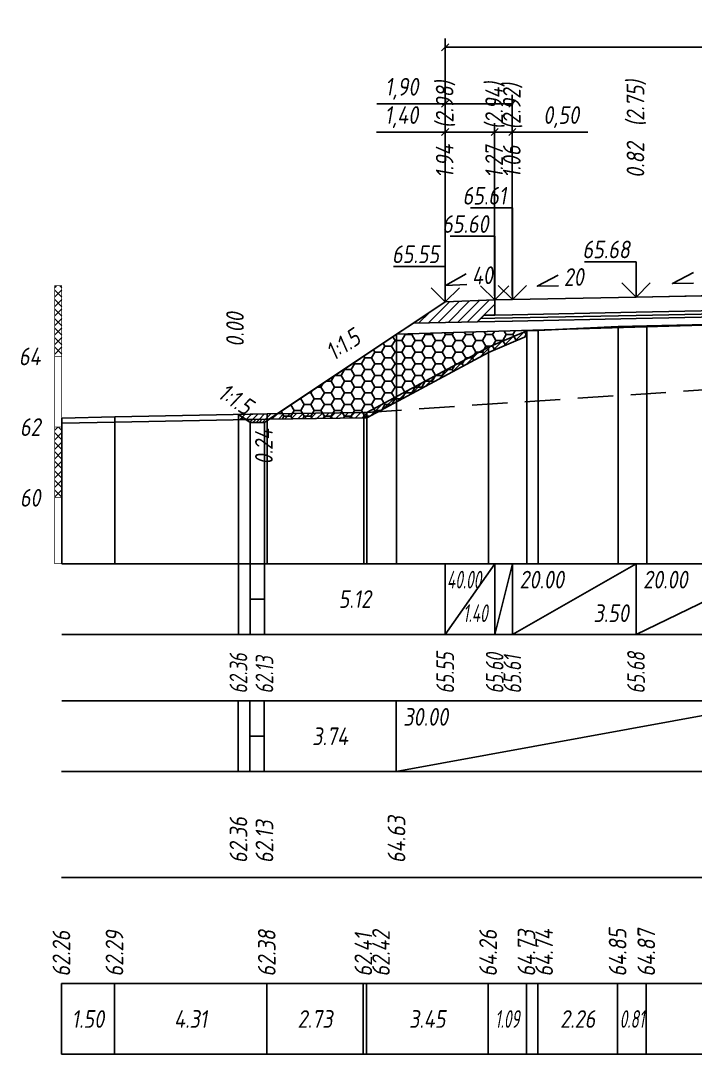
# Model space of a CAD drawing. Extents: x -717 to 1451, y -133302 to 233.
# Drawn here: x -331.3 to -235.9, y -132343.8 to -132197.6 of the extents above; entities that cross this region are included whole.
import ezdxf
from ezdxf.enums import TextEntityAlignment as Align

# ---------------------------------------------------------------- set-up
doc = ezdxf.new("R2010")
doc.units = 0
doc.linetypes.add('штриховая', pattern=[0.75, 0.5, -0.25])
for name, color, linetype in [('Интерполированный поперечник', 2, 'Continuous'), ('Код_510', 7, 'Continuous'), ('Код_514', 1, 'Continuous'), ('Код_516', 1, 'Continuous'), ('Контур_0', 7, 'Continuous'), ('Контур_2521', 7, 'Continuous'), ('Контур_2564', 7, 'Continuous'), ('Контур_2660', 7, 'Continuous'), ('Контур_2665', 7, 'Continuous'), ('Контур_400', 7, 'Continuous'), ('Контур_508', 7, 'Continuous'), ('Контур_512', 7, 'Continuous'), ('Контур_513', 7, 'Continuous'), ('Контур_818', 7, 'Continuous'), ('Красный поперечник', 1, 'Continuous'), ('Линейка абсолютных высот', 7, 'Continuous'), ('Объём_2501', 7, 'Continuous'), ('Объём_2564', 7, 'Continuous'), ('Объём_2650', 7, 'Continuous'), ('Объём_2660', 7, 'Continuous'), ('Объём_2661', 7, 'Continuous'), ('Объём_2663', 7, 'Continuous'), ('Объём_2664', 7, 'Continuous'), ('Объём_2665', 7, 'Continuous'), ('Объём_2666', 7, 'Continuous'), ('Откосы', 7, 'Continuous'), ('Отметки покрытия', 7, 'Continuous'), ('Рабочие отметки', 7, 'Continuous'), ('Рабочие отметки доп.', 7, 'Continuous'), ('Таблица', 7, 'Continuous'), ('Уклоны проезжей части', 7, 'Continuous'), ('Черный поперечник', 3, 'Continuous')]:
    doc.layers.add(name, color=color, linetype=linetype)
for name, color, linetype, true_color in [('Контур_2540', 2, 'Continuous', 0xffff00), ('Контур_2560', 2, 'Continuous', 0xffff00), ('Контур_2561', 7, 'Continuous', 0xff8040), ('Контур_2562', 3, 'Continuous', 0x00ff00), ('Контур_2563', 7, 'Continuous', 0xff8000), ('Контур_2570', 7, 'Continuous', 0x80ff00), ('Контур_2736', 4, 'Continuous', 0x00ffff), ('Контур_2737', 4, 'Continuous', 0x00ffff), ('Контур_2738', 4, 'Continuous', 0x00ffff), ('Контур_2739', 4, 'Continuous', 0x00ffff), ('Контур_2741', 4, 'Continuous', 0x00ffff), ('Контур_2742', 4, 'Continuous', 0x00ffff), ('Контур_2743', 4, 'Continuous', 0x00ffff), ('Контур_2744', 7, 'Continuous', 0xa4ffff), ('Контур_2745', 7, 'Continuous', 0xa4ffff), ('Контур_2747', 4, 'Continuous', 0x00ffff), ('Контур_2748', 4, 'Continuous', 0x00ffff), ('Контур_2749', 4, 'Continuous', 0x00ffff), ('Контур_2750', 4, 'Continuous', 0x00ffff), ('Контур_2751', 4, 'Continuous', 0x00ffff), ('Контур_2752', 4, 'Continuous', 0x00ffff), ('Контур_402', 7, 'Continuous', 0xff6464), ('Контур_703', 4, 'Continuous', 0x00ffff), ('Контур_705', 4, 'Continuous', 0x00ffff), ('Контур_707', 4, 'Continuous', 0x00ffff), ('Контур_720', 131, 'Continuous', 0xaaffff), ('Объём_2500', 7, 'Continuous', 0xc0c0c0), ('Объём_2520', 7, 'Continuous', 0x80ffff), ('Объём_2540', 2, 'Continuous', 0xffff00), ('Объём_2560', 2, 'Continuous', 0xffff00), ('Объём_2561', 7, 'Continuous', 0xff8040), ('Объём_2562', 3, 'Continuous', 0x00ff00), ('Объём_2563', 7, 'Continuous', 0xff8000), ('Объём_2570', 7, 'Continuous', 0x80ff00), ('Объём_2580', 3, 'Continuous', 0x00ff00), ('Объём_2600', 7, 'Continuous', 0x808000), ('Объём_2620', 2, 'Continuous', 0xffff00)]:
    doc.layers.add(name, color=color, linetype=linetype, true_color=true_color)
doc.styles.get("Standard").update_dxf_attribs({"font": 'txt', "height": 2.5})
doc.styles.add('М', font='romand.shx', dxfattribs={"width": 0.8, "oblique": 10, "height": 2.5})
doc.dimstyles.new('ISO-25', dxfattribs={"dimtxt": 2.5, "dimasz": 2.5, "dimexe": 1.25, "dimexo": 0.625, "dimtad": 1, "dimtxsty": 'Standard', "dimcen": 2.5, "dimadec": 0, "dimazin": 0, "dimtfac": 1, "dimtmove": 0, "dimatfit": 3, "dimfxl": 1, "dimarcsym": 0})
pattern_1 = [(45.00000125, (-405.5208, 2.6023), (-0.6735192404, 0.673519211), []), (135.00000034, (-405.5208, 2.6023), (-0.673519222, -0.67351923), [])]
pattern_2 = [(0, (-405.52084, 2.6023), (1.42875, 0.8248891935), [0.9525, -1.905]), (120, (-405.52084, 2.6023), (-1.428749997, 0.824889199), [0.9525, -1.905]), (60, (-405.52084, 2.6023), (3e-09, 1.6497783924), [-1.905, 0.9525])]

# ---------------------------------------------------------------- blocks, each defined once
blk = doc.blocks.new('_Oblique')
at = {"color": 0, "linetype": 'ByBlock', "lineweight": -2}
blk.add_line((-0.5, -0.5), (0.5, 0.5), dxfattribs=at)
blk = doc.blocks.new('*D2810')
at = {"color": 0, "lineweight": -2, "transparency": 16777216}
for p, q in [((-271.26, -132236.78), (-271.26, -132212.06)), ((-264.26, -132236.5), (-264.26, -132212.06)), ((-271.26, -132213.31), (-280.98, -132213.31)), ((-264.26, -132213.31), (-271.26, -132213.31))]:
    blk.add_line(p, q, dxfattribs=at)
at = {"layer": 'Defpoints', "color": 0, "transparency": 16777216}
for p in [(-264.26, -132213.31), (-271.26, -132237.4), (-264.26, -132237.12)]:
    blk.add_point(p, dxfattribs=at)
at = {"color": 0, "lineweight": -2, "transparency": 16777216, "rotation": 180}
blk.add_blockref('_Oblique', (-271.26, -132213.31), dxfattribs=at)
at = {"color": 0, "lineweight": -2, "transparency": 16777216}
blk.add_blockref('_Oblique', (-264.26, -132213.31), dxfattribs=at)
at = {"color": 0, "transparency": 16777216, "insert": (-277.44, -132211.2), "char_height": 2.5, "width": 8.75, "attachment_point": 5, "style": 'М'}
blk.add_mtext('1,40', dxfattribs=at)
blk = doc.blocks.new('*D2812')
at = {"color": 0, "lineweight": -2, "transparency": 16777216}
for p, q in [((-264.26, -132236.5), (-264.26, -132212.06)), ((-261.76, -132236.45), (-261.76, -132212.06)), ((-264.26, -132213.31), (-261.76, -132213.31)), ((-261.76, -132213.31), (-251.08, -132213.31))]:
    blk.add_line(p, q, dxfattribs=at)
at = {"layer": 'Defpoints', "color": 0, "transparency": 16777216}
for p in [(-261.76, -132213.31), (-264.26, -132237.12), (-261.76, -132237.07)]:
    blk.add_point(p, dxfattribs=at)
at = {"color": 0, "lineweight": -2, "transparency": 16777216, "rotation": 180}
blk.add_blockref('_Oblique', (-264.26, -132213.31), dxfattribs=at)
at = {"color": 0, "lineweight": -2, "transparency": 16777216}
blk.add_blockref('_Oblique', (-261.76, -132213.31), dxfattribs=at)
at = {"color": 0, "transparency": 16777216, "insert": (-254.84, -132211.2), "char_height": 2.5, "width": 9.1667, "attachment_point": 5, "style": 'М'}
blk.add_mtext('0,50', dxfattribs=at)
blk = doc.blocks.new('*D2815')
at = {"color": 0, "lineweight": -2, "transparency": 16777216}
for p, q in [((-271.26, -132236.78), (-271.26, -132208.06)), ((-261.76, -132236.45), (-261.76, -132208.06)), ((-271.26, -132209.31), (-280.94, -132209.31)), ((-261.76, -132209.31), (-271.26, -132209.31))]:
    blk.add_line(p, q, dxfattribs=at)
at = {"layer": 'Defpoints', "color": 0, "transparency": 16777216}
for p in [(-261.76, -132209.31), (-271.26, -132237.4), (-261.76, -132237.07)]:
    blk.add_point(p, dxfattribs=at)
at = {"color": 0, "lineweight": -2, "transparency": 16777216, "rotation": 180}
blk.add_blockref('_Oblique', (-271.26, -132209.31), dxfattribs=at)
at = {"color": 0, "lineweight": -2, "transparency": 16777216}
blk.add_blockref('_Oblique', (-261.76, -132209.31), dxfattribs=at)
at = {"color": 0, "transparency": 16777216, "insert": (-277.4, -132207.2), "char_height": 2.5, "width": 8.75, "attachment_point": 5, "style": 'М'}
blk.add_mtext('1,90', dxfattribs=at)
blk = doc.blocks.new('*D2816')
at = {"color": 0, "lineweight": -2, "transparency": 16777216}
for p, q in [((-271.26, -132236.78), (-271.26, -132200.06)), ((-158.43, -132237.19), (-158.43, -132200.06)), ((-271.26, -132201.31), (-158.43, -132201.31))]:
    blk.add_line(p, q, dxfattribs=at)
at = {"layer": 'Defpoints', "color": 0, "transparency": 16777216}
for p in [(-158.43, -132201.31), (-271.26, -132237.4), (-158.43, -132237.81)]:
    blk.add_point(p, dxfattribs=at)
at = {"color": 0, "lineweight": -2, "transparency": 16777216, "rotation": 180}
blk.add_blockref('_Oblique', (-271.26, -132201.31), dxfattribs=at)
at = {"color": 0, "lineweight": -2, "transparency": 16777216}
blk.add_blockref('_Oblique', (-158.43, -132201.31), dxfattribs=at)
at = {"color": 0, "transparency": 16777216, "insert": (-214.84, -132199.2), "char_height": 2.5, "width": 12.5, "attachment_point": 5, "style": 'М'}
blk.add_mtext('22,57', dxfattribs=at)

msp = doc.modelspace()

# ---------------------------------------------------------------- hatches: boundary and pattern name
at = {"layer": 'Линейка абсолютных высот'}
h = msp.add_hatch(dxfattribs=at)
h.set_pattern_fill('ANSI37', scale=0.3, style=0)
h.set_pattern_definition(pattern_1)
h.paths.add_polyline_path([(-325.521, -132245.07), (-325.521, -132235.07), (-326.521, -132235.07), (-326.521, -132245.07)])
h = msp.add_hatch(dxfattribs=at)
h.set_pattern_fill('ANSI37', scale=0.3, style=0)
h.set_pattern_definition(pattern_1)
h.paths.add_polyline_path([(-325.521, -132265.07), (-325.521, -132255.07), (-326.521, -132255.07), (-326.521, -132265.07)])
at = {"layer": 'Объём_2563'}
h = msp.add_hatch(dxfattribs=at)
h.set_pattern_fill('ANSI31', color=256, scale=0.3)
h.set_pattern_definition([(45, (-405.5208, 2.6023), (-0.673519209, 0.673519209), [])])
h.paths.add_polyline_path([(-265.756, -132239.242), (-264.256, -132239.212), (-264.256, -132237.062), (-271.256, -132237.342), (-275.756, -132240.342), (-266.674, -132240.16)])
at = {"layer": 'Объём_2570'}
h = msp.add_hatch(dxfattribs=at)
h.set_pattern_fill('ANSI31', color=256, scale=0.2)
h.set_pattern_definition([(45, (-405.52084, 2.60226), (-0.449012806, 0.449012806), [])])
h.paths.add_polyline_path([(-259.704, -132242.191), (-265.135, -132244.522), (-282.364, -132253.732), (-282.794, -132253.758), (-296.46, -132253.944), (-300.521, -132254.027), (-300.521, -132253.277), (-296.46, -132253.194), (-282.794, -132253.008), (-282.364, -132252.982), (-265.135, -132243.772), (-259.704, -132241.441)])
at = {"layer": 'Объём_2600'}
h = msp.add_hatch(dxfattribs=at)
h.set_pattern_fill('ANSI31', color=6, scale=0.4)
h.set_pattern_definition([(45, (-405.5208, 2.6023), (-0.898025612, 0.898025612), [])])
h.paths.add_polyline_path([(-255.607, -132241.26), (-246.801, -132240.837), (-242.742, -132240.742), (-227.789, -132240.425)])
h = msp.add_hatch(dxfattribs=at)
h.set_pattern_fill('HONEY', color=5, scale=0.3)
h.set_pattern_definition(pattern_2)
h.paths.add_polyline_path([(-265.135, -132244.522), (-282.364, -132253.732), (-282.794, -132253.758), (-296.153, -132253.94), (-278.147, -132241.936), (-255.607, -132241.26), (-258.103, -132241.38), (-259.704, -132241.441), (-259.704, -132242.191)])
h = msp.add_hatch(dxfattribs=at)
h.set_pattern_fill('HONEY', color=5, scale=0.3)
h.set_pattern_definition(pattern_2)
h.paths.add_polyline_path([(-300.521, -132254.027), (-300.521, -132253.277), (-299.429, -132254.005)])
at = {"layer": 'Объём_2620'}
h = msp.add_hatch(dxfattribs=at)
h.set_pattern_fill('ANSI31', color=2, scale=0.1)
h.set_pattern_definition([(45, (-405.52084, 2.60226), (-0.224506403, 0.224506403), [])])
h.paths.add_polyline_path([(-296.84, -132254.398), (-298.84, -132254.398), (-299.429, -132254.005), (-296.153, -132253.94)])

# ---------------------------------------------------------------- linework, layer by layer
at = {"layer": 'Интерполированный поперечник', "linetype": 'штриховая', "ltscale": 10, "flags": 128}
msp.add_lwpolyline([(-282.417, -132252.98), (-157.178, -132244.625)], dxfattribs=at)
at = {"layer": 'Код_510'}
for p, q in [((-325.575, -132343.819), (-325.575, -132333.819)), ((-318.068, -132343.819), (-318.068, -132333.819)), ((-296.514, -132343.819), (-296.514, -132333.819)), ((-282.848, -132343.819), (-282.848, -132333.819)), ((-282.419, -132343.819), (-282.419, -132333.819)), ((-265.189, -132343.819), (-265.189, -132333.819)), ((-259.759, -132343.819), (-259.759, -132333.819)), ((-258.158, -132343.819), (-258.158, -132333.819)), ((-246.856, -132343.819), (-246.856, -132333.819)), ((-242.796, -132343.819), (-242.796, -132333.819))]:
    msp.add_line(p, q, dxfattribs=at)
at = {"layer": 'Код_514'}
for p, q in [((-300.521, -132284.398), (-300.521, -132274.398)), ((-298.84, -132284.398), (-298.84, -132274.398)), ((-296.84, -132284.398), (-296.84, -132274.398)), ((-271.256, -132284.398), (-271.256, -132274.398)), ((-271.256, -132284.398), (-264.256, -132274.398)), ((-264.256, -132284.398), (-264.256, -132274.398)), ((-264.256, -132284.398), (-261.756, -132274.398)), ((-261.756, -132284.398), (-261.756, -132274.398)), ((-261.756, -132284.398), (-244.256, -132274.398)), ((-244.256, -132284.398), (-244.256, -132274.398)), ((-244.256, -132284.398), (-223.506, -132274.398)), ((-298.84, -132279.398), (-296.84, -132279.398))]:
    msp.add_line(p, q, dxfattribs=at)
at = {"layer": 'Код_516'}
for p, q in [((-300.575, -132303.819), (-300.575, -132293.819)), ((-298.894, -132303.819), (-298.894, -132293.819)), ((-296.894, -132303.819), (-296.894, -132293.819)), ((-278.202, -132303.819), (-278.202, -132293.819)), ((-278.202, -132303.819), (-223.56, -132293.819)), ((-298.894, -132298.819), (-296.894, -132298.819))]:
    msp.add_line(p, q, dxfattribs=at)
at = {"layer": 'Контур_0', "flags": 128}
for points in [[(-223.506, -132236.247), (-244.256, -132236.662), (-261.756, -132237.012), (-261.756, -132237.012), (-261.756, -132237.012), (-261.756, -132237.012), (-261.756, -132237.012), (-264.256, -132237.062), (-264.256, -132239.212), (-261.756, -132239.162), (-261.756, -132239.162), (-261.756, -132239.162), (-261.756, -132239.162), (-261.756, -132239.162), (-261.756, -132239.162), (-244.256, -132238.812), (-223.506, -132238.397), (-223.506, -132236.247)], [(-271.256, -132237.342), (-295.005, -132253.174), (-295.005, -132253.174), (-295.005, -132253.174), (-295.005, -132253.174), (-295.005, -132253.174), (-295.005, -132253.174), (-295.005, -132253.174), (-295.005, -132253.174), (-295.005, -132253.174), (-295.005, -132253.174), (-295.005, -132253.174), (-295.005, -132253.174), (-295.005, -132253.174), (-295.005, -132253.174), (-296.84, -132254.398), (-298.84, -132254.398), (-300.521, -132253.277), (-300.521, -132253.277), (-300.521, -132253.277), (-300.521, -132253.277), (-300.521, -132253.277), (-300.521, -132253.277), (-300.521, -132253.277), (-300.521, -132253.277), (-300.521, -132253.277), (-300.521, -132253.277), (-300.521, -132253.277), (-300.521, -132253.277), (-300.521, -132253.277)], [(-271.256, -132237.342), (-295.005, -132253.174), (-295.005, -132253.174), (-295.005, -132253.174), (-295.005, -132253.174), (-295.005, -132253.174), (-295.005, -132253.174), (-295.005, -132253.174), (-295.005, -132253.174), (-295.005, -132253.174), (-295.005, -132253.174), (-295.005, -132253.174), (-295.005, -132253.174), (-295.005, -132253.174), (-295.005, -132253.174), (-296.84, -132254.398)], [(-271.256, -132237.342), (-271.256, -132237.342)], [(-275.756, -132240.342), (-266.674, -132240.16), (-265.756, -132239.242), (-264.256, -132239.212)], [(-223.506, -132238.397), (-244.256, -132238.812), (-261.756, -132239.162), (-261.756, -132239.162), (-261.756, -132239.162), (-261.756, -132239.162), (-261.756, -132239.162), (-261.756, -132239.162), (-264.256, -132239.212), (-265.756, -132239.242), (-266.674, -132240.16), (-264.256, -132240.112), (-261.756, -132240.062), (-261.756, -132240.062), (-261.756, -132240.062), (-261.756, -132240.062), (-261.756, -132240.062), (-261.756, -132240.062), (-244.256, -132239.712), (-223.506, -132239.297), (-223.506, -132238.397)]]:
    msp.add_lwpolyline(points, dxfattribs=at)
at = {"layer": 'Контур_2521', "color": 250, "flags": 128}
msp.add_lwpolyline([(-223.506, -132238.847), (-244.256, -132239.262), (-261.756, -132239.612), (-261.756, -132239.612), (-261.756, -132239.612), (-261.756, -132239.612), (-261.756, -132239.612), (-261.756, -132239.612), (-264.256, -132239.662), (-266.215, -132239.701)], dxfattribs=at)
at = {"layer": 'Контур_2540', "flags": 128}
msp.add_lwpolyline([(-244.256, -132239.712), (-261.756, -132240.062), (-264.256, -132240.112), (-266.674, -132240.16), (-275.756, -132240.342), (-278.147, -132241.936), (-223.506, -132240.297), (-223.506, -132239.297), (-244.256, -132239.712)], dxfattribs=at)
at = {"layer": 'Контур_2560', "flags": 128}
msp.add_lwpolyline([(-271.256, -132237.342), (-271.256, -132237.342), (-271.256, -132237.342), (-264.256, -132237.062)], dxfattribs=at)
at = {"layer": 'Контур_2561', "flags": 128}
msp.add_lwpolyline([(-264.256, -132237.062), (-264.256, -132237.062), (-271.256, -132237.342), (-271.256, -132237.342), (-264.256, -132237.062)], dxfattribs=at)
at = {"layer": 'Контур_2562', "flags": 128}
msp.add_lwpolyline([(-271.256, -132237.342), (-271.256, -132237.342), (-271.256, -132237.342), (-271.256, -132237.342), (-271.256, -132237.342)], dxfattribs=at)
at = {"layer": 'Контур_2563', "flags": 128}
msp.add_lwpolyline([(-265.756, -132239.242), (-264.256, -132239.212), (-264.256, -132237.062), (-271.256, -132237.342), (-275.756, -132240.342), (-266.674, -132240.16), (-265.756, -132239.242)], dxfattribs=at)
at = {"layer": 'Контур_2564', "flags": 128}
msp.add_lwpolyline([(-271.256, -132237.342), (-264.256, -132237.062)], dxfattribs=at)
at = {"layer": 'Контур_2570', "flags": 128}
msp.add_lwpolyline([(-325.521, -132254.529), (-318.013, -132254.384), (-296.46, -132253.944), (-282.794, -132253.758), (-282.364, -132253.732), (-282.364, -132253.732), (-265.135, -132244.522), (-259.704, -132242.191), (-259.704, -132241.441), (-258.103, -132241.38), (-246.801, -132240.837), (-242.742, -132240.742), (-223.506, -132240.335)], dxfattribs=at)
at = {"layer": 'Контур_2660', "flags": 128}
msp.add_lwpolyline([(-278.147, -132241.936), (-223.506, -132240.297)], dxfattribs=at)
at = {"layer": 'Контур_2665', "flags": 128}
msp.add_lwpolyline([(-271.256, -132237.342), (-271.256, -132237.342)], dxfattribs=at)
at = {"layer": 'Контур_2736', "flags": 128}
for points in [[(-271.256, -132237.342), (-295.005, -132253.174)], [(-295.005, -132253.174), (-296.84, -132254.398)]]:
    msp.add_lwpolyline(points, dxfattribs=at)
at = {"layer": 'Контур_2737', "flags": 128}
msp.add_lwpolyline([(-295.005, -132253.174), (-295.005, -132253.174)], dxfattribs=at)
at = {"layer": 'Контур_2738', "flags": 128}
msp.add_lwpolyline([(-295.005, -132253.174), (-295.005, -132253.174)], dxfattribs=at)
at = {"layer": 'Контур_2739', "flags": 128}
msp.add_lwpolyline([(-295.005, -132253.174), (-295.005, -132253.174)], dxfattribs=at)
at = {"layer": 'Контур_2741', "flags": 128}
msp.add_lwpolyline([(-300.521, -132253.277), (-300.521, -132253.277)], dxfattribs=at)
at = {"layer": 'Контур_2742', "flags": 128}
msp.add_lwpolyline([(-300.521, -132253.277), (-300.521, -132253.277)], dxfattribs=at)
at = {"layer": 'Контур_2743', "flags": 128}
msp.add_lwpolyline([(-300.521, -132253.277), (-300.521, -132253.277)], dxfattribs=at)
at = {"layer": 'Контур_2744', "flags": 128}
msp.add_lwpolyline([(-300.521, -132253.277), (-300.521, -132253.277)], dxfattribs=at)
msp.add_lwpolyline([(-300.521, -132253.277), (-300.521, -132253.277)], dxfattribs=at)
msp.add_lwpolyline([(-300.521, -132253.277), (-300.521, -132253.277)], dxfattribs=at)
msp.add_lwpolyline([(-300.521, -132253.277), (-300.521, -132253.277)], dxfattribs=at)
msp.add_lwpolyline([(-300.521, -132253.277), (-300.521, -132253.277)], dxfattribs=at)
msp.add_lwpolyline([(-300.521, -132253.277), (-300.521, -132253.277)], dxfattribs=at)
at = {"layer": 'Контур_2745', "flags": 128}
msp.add_lwpolyline([(-295.005, -132253.174), (-295.005, -132253.174)], dxfattribs=at)
msp.add_lwpolyline([(-295.005, -132253.174), (-295.005, -132253.174)], dxfattribs=at)
msp.add_lwpolyline([(-295.005, -132253.174), (-295.005, -132253.174)], dxfattribs=at)
msp.add_lwpolyline([(-295.005, -132253.174), (-295.005, -132253.174)], dxfattribs=at)
msp.add_lwpolyline([(-295.005, -132253.174), (-295.005, -132253.174)], dxfattribs=at)
msp.add_lwpolyline([(-295.005, -132253.174), (-295.005, -132253.174)], dxfattribs=at)
at = {"layer": 'Контур_2747', "flags": 128}
msp.add_lwpolyline([(-295.005, -132253.174), (-295.005, -132253.174)], dxfattribs=at)
at = {"layer": 'Контур_2748', "flags": 128}
msp.add_lwpolyline([(-295.005, -132253.174), (-295.005, -132253.174)], dxfattribs=at)
at = {"layer": 'Контур_2749', "flags": 128}
msp.add_lwpolyline([(-295.005, -132253.174), (-295.005, -132253.174)], dxfattribs=at)
at = {"layer": 'Контур_2750', "flags": 128}
msp.add_lwpolyline([(-300.521, -132253.277), (-300.521, -132253.277)], dxfattribs=at)
at = {"layer": 'Контур_2751', "flags": 128}
msp.add_lwpolyline([(-300.521, -132253.277), (-300.521, -132253.277)], dxfattribs=at)
at = {"layer": 'Контур_2752', "flags": 128}
msp.add_lwpolyline([(-300.521, -132253.277), (-300.521, -132253.277)], dxfattribs=at)
at = {"layer": 'Контур_400', "flags": 128}
msp.add_lwpolyline([(-264.256, -132237.062), (-261.756, -132237.012), (-261.756, -132237.012), (-261.756, -132237.012), (-261.756, -132237.012), (-261.756, -132237.012), (-261.756, -132237.012), (-244.256, -132236.662), (-223.506, -132236.247)], dxfattribs=at)
at = {"layer": 'Контур_402', "flags": 128}
msp.add_lwpolyline([(-278.147, -132241.936), (-223.506, -132240.297), (-151.361, -132242.461)], dxfattribs=at)
at = {"layer": 'Контур_508', "flags": 128}
msp.add_lwpolyline([(-300.521, -132253.277), (-298.84, -132254.398), (-296.84, -132254.398), (-278.147, -132241.936), (-223.506, -132240.297), (-151.361, -132242.461), (-136.787, -132252.177), (-134.787, -132252.177), (-128.543, -132248.015)], dxfattribs=at)
at = {"layer": 'Контур_512', "flags": 128}
msp.add_lwpolyline([(-300.521, -132253.277), (-298.84, -132254.398), (-296.84, -132254.398), (-278.147, -132241.936), (-223.506, -132240.297), (-151.361, -132242.461), (-136.787, -132252.177), (-134.787, -132252.177), (-128.543, -132248.015)], dxfattribs=at)
at = {"layer": 'Контур_513', "flags": 128}
msp.add_lwpolyline([(-300.521, -132253.277), (-298.84, -132254.398), (-296.84, -132254.398), (-278.147, -132241.936), (-223.506, -132240.297), (-151.361, -132242.461), (-136.787, -132252.177), (-134.787, -132252.177), (-128.543, -132248.015)], dxfattribs=at)
at = {"layer": 'Контур_703', "flags": 128}
msp.add_lwpolyline([(-271.256, -132237.342), (-295.005, -132253.174)], dxfattribs=at)
at = {"layer": 'Контур_705', "flags": 128}
msp.add_lwpolyline([(-295.005, -132253.174), (-295.005, -132253.174)], dxfattribs=at)
at = {"layer": 'Контур_707', "flags": 128}
msp.add_lwpolyline([(-298.84, -132254.398), (-300.521, -132253.277)], dxfattribs=at)
at = {"layer": 'Контур_720', "flags": 128}
msp.add_lwpolyline([(-296.84, -132254.398), (-298.84, -132254.398)], dxfattribs=at)
at = {"layer": 'Контур_818', "flags": 128}
msp.add_lwpolyline([(-300.521, -132254.027), (-296.46, -132253.944), (-282.794, -132253.758), (-282.364, -132253.732), (-282.364, -132253.732), (-265.135, -132244.522), (-259.704, -132242.191), (-259.704, -132241.441), (-258.103, -132241.38), (-246.801, -132240.837), (-242.742, -132240.742), (-223.506, -132240.335)], dxfattribs=at)
at = {"layer": 'Красный поперечник'}
for p, q in [((-244.256, -132236.662), (-223.506, -132236.247)), ((-296.84, -132254.398), (-271.256, -132237.342)), ((-271.256, -132237.342), (-264.256, -132237.062)), ((-264.256, -132237.062), (-261.756, -132237.012)), ((-261.756, -132237.012), (-244.256, -132236.662)), ((-278.147, -132241.936), (-278.147, -132274.398)), ((-300.521, -132253.277), (-300.521, -132274.398)), ((-300.521, -132253.277), (-298.84, -132254.398)), ((-298.84, -132254.398), (-298.84, -132274.398)), ((-298.84, -132254.398), (-296.84, -132254.398)), ((-296.84, -132254.398), (-296.84, -132274.398))]:
    msp.add_line(p, q, dxfattribs=at)
at = {"layer": 'Линейка абсолютных высот', "color": 7, "const_width": 0.1, "flags": 128}
for points in [[(-325.521, -132245.07), (-325.521, -132235.07), (-326.521, -132235.07), (-326.521, -132245.07), (-325.521, -132245.07)], [(-325.521, -132255.07), (-325.521, -132245.07), (-326.521, -132245.07), (-326.521, -132255.07), (-325.521, -132255.07)], [(-325.521, -132265.07), (-325.521, -132255.07), (-326.521, -132255.07), (-326.521, -132265.07), (-325.521, -132265.07)], [(-325.521, -132274.398), (-325.521, -132265.07), (-326.521, -132265.07), (-326.521, -132274.398), (-325.521, -132274.398)]]:
    msp.add_lwpolyline(points, dxfattribs=at)
at = {"layer": 'Объём_2500', "flags": 128}
msp.add_lwpolyline([(-223.506, -132236.247), (-244.256, -132236.662), (-261.756, -132237.012), (-261.756, -132237.012), (-261.756, -132237.012), (-261.756, -132237.012), (-261.756, -132237.012), (-264.256, -132237.062), (-264.256, -132239.212), (-261.756, -132239.162), (-261.756, -132239.162), (-261.756, -132239.162), (-261.756, -132239.162), (-261.756, -132239.162), (-261.756, -132239.162), (-244.256, -132238.812), (-223.506, -132238.397), (-223.506, -132236.247)], dxfattribs=at)
at = {"layer": 'Объём_2501', "flags": 128}
msp.add_lwpolyline([(-264.256, -132237.062), (-261.756, -132237.012), (-261.756, -132237.012), (-261.756, -132237.012), (-261.756, -132237.012), (-261.756, -132237.012), (-261.756, -132237.012), (-244.256, -132236.662), (-223.506, -132236.247)], dxfattribs=at)
at = {"layer": 'Объём_2520', "color": 250, "flags": 128}
msp.add_lwpolyline([(-223.506, -132238.397), (-244.256, -132238.812), (-261.756, -132239.162), (-261.756, -132239.162), (-261.756, -132239.162), (-261.756, -132239.162), (-261.756, -132239.162), (-261.756, -132239.162), (-264.256, -132239.212), (-265.756, -132239.242), (-266.674, -132240.16), (-264.256, -132240.112), (-261.756, -132240.062), (-261.756, -132240.062), (-261.756, -132240.062), (-261.756, -132240.062), (-261.756, -132240.062), (-261.756, -132240.062), (-244.256, -132239.712), (-223.506, -132239.297), (-223.506, -132238.397)], dxfattribs=at)
at = {"layer": 'Объём_2540', "flags": 128}
msp.add_lwpolyline([(-244.256, -132239.712), (-261.756, -132240.062), (-264.256, -132240.112), (-266.674, -132240.16), (-275.756, -132240.342), (-278.147, -132241.936), (-223.506, -132240.297), (-223.506, -132239.297), (-244.256, -132239.712)], dxfattribs=at)
at = {"layer": 'Объём_2560', "flags": 128}
msp.add_lwpolyline([(-271.256, -132237.342), (-271.256, -132237.342), (-271.256, -132237.342), (-264.256, -132237.062)], dxfattribs=at)
at = {"layer": 'Объём_2561', "flags": 128}
msp.add_lwpolyline([(-264.256, -132237.062), (-264.256, -132237.062), (-271.256, -132237.342), (-271.256, -132237.342), (-264.256, -132237.062)], dxfattribs=at)
at = {"layer": 'Объём_2562', "flags": 128}
msp.add_lwpolyline([(-271.256, -132237.342), (-271.256, -132237.342), (-271.256, -132237.342), (-271.256, -132237.342), (-271.256, -132237.342)], dxfattribs=at)
at = {"layer": 'Объём_2563', "color": 250, "flags": 128}
msp.add_lwpolyline([(-265.756, -132239.242), (-264.256, -132239.212), (-264.256, -132237.062), (-271.256, -132237.342), (-275.756, -132240.342), (-266.674, -132240.16), (-265.756, -132239.242)], dxfattribs=at)
at = {"layer": 'Объём_2564', "flags": 128}
msp.add_lwpolyline([(-271.256, -132237.342), (-264.256, -132237.062)], dxfattribs=at)
at = {"layer": 'Объём_2570', "flags": 128}
msp.add_lwpolyline([(-259.704, -132242.191), (-265.135, -132244.522), (-282.364, -132253.732), (-282.794, -132253.758), (-296.46, -132253.944), (-300.521, -132254.027), (-300.521, -132253.277), (-296.46, -132253.194), (-282.794, -132253.008), (-282.364, -132252.982), (-265.135, -132243.772), (-259.704, -132241.441), (-259.704, -132242.191), (-259.704, -132242.191)], dxfattribs=at)
at = {"layer": 'Объём_2580', "flags": 128}
msp.add_lwpolyline([(-271.256, -132237.342), (-271.256, -132237.342)], dxfattribs=at)
at = {"layer": 'Объём_2600', "color": 5, "flags": 128}
for points in [[(-265.135, -132244.522), (-282.364, -132253.732), (-282.794, -132253.758), (-296.153, -132253.94), (-278.147, -132241.936), (-255.607, -132241.26), (-258.103, -132241.38), (-259.704, -132241.441), (-259.704, -132242.191), (-265.135, -132244.522), (-265.135, -132244.522)], [(-300.521, -132254.027), (-300.521, -132253.277), (-299.429, -132254.005), (-300.521, -132254.027), (-300.521, -132254.027)]]:
    msp.add_lwpolyline(points, dxfattribs=at)
at = {"layer": 'Объём_2620', "flags": 128}
msp.add_lwpolyline([(-296.84, -132254.398), (-298.84, -132254.398), (-299.429, -132254.005), (-296.153, -132253.94), (-296.84, -132254.398), (-296.84, -132254.398)], dxfattribs=at)
at = {"layer": 'Объём_2650', "color": 6, "flags": 128}
msp.add_lwpolyline([(-255.607, -132241.26), (-246.801, -132240.837), (-242.742, -132240.742), (-227.789, -132240.425), (-255.607, -132241.26), (-255.607, -132241.26)], dxfattribs=at)
at = {"layer": 'Объём_2660', "flags": 128}
msp.add_lwpolyline([(-278.147, -132241.936), (-223.506, -132240.297)], dxfattribs=at)
at = {"layer": 'Объём_2661', "flags": 128}
msp.add_lwpolyline([(-271.256, -132237.342), (-295.005, -132253.174)], dxfattribs=at)
at = {"layer": 'Объём_2663', "flags": 128}
for points in [[(-298.84, -132254.398), (-300.521, -132253.277)], [(-295.005, -132253.174), (-296.84, -132254.398)]]:
    msp.add_lwpolyline(points, dxfattribs=at)
at = {"layer": 'Объём_2664', "flags": 128}
msp.add_lwpolyline([(-296.84, -132254.398), (-298.84, -132254.398)], dxfattribs=at)
at = {"layer": 'Объём_2665', "flags": 128}
msp.add_lwpolyline([(-271.256, -132237.342), (-271.256, -132237.342)], dxfattribs=at)
at = {"layer": 'Объём_2666', "flags": 128}
msp.add_lwpolyline([(-271.256, -132237.342), (-295.005, -132253.174)], dxfattribs=at)
at = {"layer": 'Откосы', "color": 1, "flags": 128}
for points in [[(-268.22, -132234.897), (-271.217, -132235.017), (-268.28, -132233.398)], [(-255.232, -132235.07), (-258.231, -132235.13), (-255.262, -132233.57)], [(-236.107, -132234.688), (-239.106, -132234.748), (-236.137, -132233.188)]]:
    msp.add_lwpolyline(points, dxfattribs=at)
at = {"layer": 'Отметки покрытия', "color": 1}
for p, q in [((-261.756, -132224.062), (-267.656, -132224.062)), ((-261.756, -132237.012), (-261.756, -132224.062)), ((-264.256, -132228.062), (-270.556, -132228.062)), ((-264.256, -132237.062), (-264.256, -132228.062)), ((-244.256, -132231.662), (-251.556, -132231.662)), ((-244.256, -132236.662), (-244.256, -132231.662)), ((-271.256, -132232.342), (-278.556, -132232.342)), ((-271.256, -132237.342), (-271.256, -132232.342)), ((-264.256, -132237.062), (-266.256, -132235.062)), ((-264.256, -132237.062), (-262.256, -132235.062)), ((-261.756, -132237.012), (-263.756, -132235.012)), ((-261.756, -132237.012), (-259.756, -132235.012)), ((-244.256, -132236.662), (-246.256, -132234.662)), ((-244.256, -132236.662), (-242.256, -132234.662)), ((-271.256, -132237.342), (-273.256, -132235.342)), ((-271.256, -132237.342), (-269.256, -132235.342))]:
    msp.add_line(p, q, dxfattribs=at)
at = {"layer": 'Таблица'}
for p, q in [((-325.521, -132274.398), (-103.543, -132274.398)), ((-325.521, -132284.398), (-103.543, -132284.398)), ((-325.521, -132293.819), (-103.543, -132293.819)), ((-325.575, -132303.819), (-103.598, -132303.819)), ((-325.575, -132318.819), (-103.598, -132318.819)), ((-325.575, -132333.819), (-103.598, -132333.819)), ((-325.575, -132343.819), (-103.598, -132343.819))]:
    msp.add_line(p, q, dxfattribs=at)
at = {"layer": 'Черный поперечник', "color": 7}
for p, q in [((-246.801, -132240.837), (-246.801, -132274.398)), ((-242.742, -132240.742), (-242.742, -132274.398)), ((-259.704, -132241.441), (-259.704, -132274.398)), ((-258.103, -132241.38), (-258.103, -132274.398)), ((-265.135, -132243.772), (-265.135, -132274.398)), ((-325.521, -132253.779), (-325.521, -132274.398)), ((-318.013, -132253.634), (-318.013, -132274.398)), ((-296.46, -132253.194), (-296.46, -132274.398)), ((-282.794, -132253.008), (-282.794, -132274.398)), ((-282.364, -132252.982), (-282.364, -132274.398))]:
    msp.add_line(p, q, dxfattribs=at)
at = {"layer": 'Черный поперечник', "flags": 128}
msp.add_lwpolyline([(-325.521, -132253.779), (-318.013, -132253.634), (-296.46, -132253.194), (-282.794, -132253.008), (-282.364, -132252.982), (-265.135, -132243.772), (-259.704, -132241.441), (-258.103, -132241.38), (-246.801, -132240.837), (-242.742, -132240.742), (-223.506, -132240.335)], dxfattribs=at)

# ---------------------------------------------------------------- texts
at = {"layer": 'Код_510', "style": 'М', "oblique": 10, "width": 0.8}
for s, p in [('64.85', (-246.856, -132332.819)), ('62.26', (-325.575, -132332.819)), ('62.29', (-318.068, -132332.819)), ('62.38', (-296.514, -132332.819)), ('62.41', (-282.848, -132332.819)), ('62.42', (-280.348, -132332.819)), ('64.26', (-265.189, -132332.819)), ('64.73', (-259.759, -132332.819)), ('64.74', (-257.259, -132332.819)), ('64.87', (-242.796, -132332.819))]:
    msp.add_text(s, height=2.5, rotation=90, dxfattribs=at).set_placement(p, align=Align.MIDDLE_LEFT)
at = {"layer": 'Код_510', "style": 'М', "oblique": 10}
for s, width, p in [('1.50', 0.8, (-321.821, -132338.819)), ('4.31', 0.8, (-307.291, -132338.819)), ('2.73', 0.8, (-289.681, -132338.819)), ('3.45', 0.8, (-273.804, -132338.819)), ('1.09', 0.6, (-262.474, -132338.819)), ('2.26', 0.8, (-252.507, -132338.819)), ('0.81', 0.6, (-244.826, -132338.819))]:
    msp.add_text(s, height=2.5, dxfattribs=dict(at, width=width)).set_placement(p, align=Align.MIDDLE_CENTER)
at = {"layer": 'Код_514', "style": 'М', "oblique": 10}
for s, width, p in [('40.00', 0.6, (-271.021, -132275.398)), ('20.00', 0.8, (-260.756, -132275.398)), ('20.00', 0.8, (-243.256, -132275.398))]:
    msp.add_text(s, height=2.5, dxfattribs=dict(at, width=width)).set_placement(p, align=Align.TOP_LEFT)
at = {"layer": 'Код_514', "style": 'М', "oblique": 10, "width": 0.8}
msp.add_text('5.12', height=2.5, dxfattribs=at).set_placement((-284.048, -132279.398), align=Align.MIDDLE_CENTER)
at = {"layer": 'Код_514', "style": 'М', "oblique": 10}
for s, width, p in [('1.40', 0.6, (-265.256, -132283.398)), ('3.50', 0.8, (-245.256, -132283.398))]:
    msp.add_text(s, height=2.5, dxfattribs=dict(at, width=width)).set_placement(p, align=Align.BOTTOM_RIGHT)
at = {"layer": 'Код_514', "style": 'М', "oblique": 10, "width": 0.7}
for s, p in [('62.36', (-300.521, -132292.78)), ('62.13', (-296.84, -132292.78)), ('65.55', (-271.256, -132292.78)), ('65.60', (-264.256, -132292.78)), ('65.61', (-261.756, -132292.78)), ('65.68', (-244.256, -132292.78))]:
    msp.add_text(s, height=2.5, rotation=90, dxfattribs=at).set_placement(p, align=Align.MIDDLE_LEFT)
at = {"layer": 'Код_516', "style": 'М', "oblique": 10, "width": 0.8}
msp.add_text('30.00', height=2.5, dxfattribs=at).set_placement((-277.202, -132294.819), align=Align.TOP_LEFT)
msp.add_text('3.74', height=2.5, dxfattribs=at).set_placement((-287.548, -132298.819), align=Align.MIDDLE_CENTER)
for s, p in [('62.36', (-300.521, -132316.768)), ('62.13', (-296.84, -132316.768)), ('64.63', (-278.147, -132316.768))]:
    msp.add_text(s, height=2.5, rotation=90, dxfattribs=at).set_placement(p, align=Align.MIDDLE_LEFT)
at = {"layer": 'Линейка абсолютных высот', "style": 'М', "oblique": 10, "width": 0.8}
for s, p in [('64', (-328.521, -132245.07)), ('62', (-328.521, -132255.07)), ('60', (-328.521, -132265.07))]:
    msp.add_text(s, height=2.5, dxfattribs=at).set_placement(p, align=Align.MIDDLE_RIGHT)
at = {"layer": 'Отметки покрытия', "color": 1, "style": 'М', "oblique": 10, "width": 0.8}
for s, p in [('65.61', (-262.615, -132224.331)), ('65.60', (-265.115, -132228.331)), ('65.68', (-245.115, -132231.931)), ('65.55', (-272.115, -132232.611))]:
    msp.add_text(s, height=2.5, dxfattribs=at).set_placement(p, align=Align.BOTTOM_RIGHT)
at = {"layer": 'Рабочие отметки', "color": 1, "style": 'М', "oblique": 10, "width": 0.8}
for s, p in [('0.82', (-244.334, -132219.812)), ('1.94', (-271.334, -132219.812)), ('1.27', (-264.334, -132219.812)), ('1.06', (-261.834, -132219.812)), ('0.00', (-301.008, -132243.708))]:
    msp.add_text(s, height=2.5, rotation=90, dxfattribs=at).set_placement(p, align=Align.MIDDLE_LEFT)
msp.add_text('0.24', height=2.5, rotation=90, dxfattribs=at).set_placement((-296.918, -132255.329), align=Align.MIDDLE_RIGHT)
at = {"layer": 'Рабочие отметки доп.', "color": 1, "style": 'М', "oblique": 10, "width": 0.8}
for s, p in [('(2.98)', (-271.334, -132212.762)), ('(2.75)', (-244.334, -132212.512)), ('(2.94)', (-264.334, -132212.912)), ('(2.92)', (-261.834, -132212.962))]:
    msp.add_text(s, height=2.5, rotation=90, dxfattribs=at).set_placement(p, align=Align.MIDDLE_LEFT)
at = {"layer": 'Уклоны проезжей части', "color": 1, "style": 'М', "oblique": 10, "width": 0.8}
for s, rotation, p in [('40', 2.29061, (-265.915, -132235.613)), ('20', 1.14576, (-253.026, -132235.837)), ('1:1.5', 33.69007, (-284.603, -132245.038)), ('1:1.5', 326.30994, (-302.007, -132252.781))]:
    msp.add_text(s, height=2.5, rotation=rotation, dxfattribs=at).set_placement(p, align=Align.BOTTOM_CENTER)

# ---------------------------------------------------------------- dimensions: what is measured, and where the dimension line sits
at = {"color": 5}
dim = msp.add_linear_dim(base=(-158.429, -132201.309), p1=(-271.256, -132237.404), p2=(-158.429, -132237.812), angle=180, dimstyle='ISO-25', override={"dimasz": 1, "dimlfac": 0.2, "dimzin": 0, "dimtxsty": 'М', "dimblk1": 'Oblique', "dimblk2": 'Oblique', "dimsah": 1}, dxfattribs=at)
dim.commit()
dim.dimension.update_dxf_attribs({"geometry": '*D2816', "text_midpoint": (-214.843, -132199.196)})
for base, p1, p2, picture, middle in [((-261.756, -132209.309), (-271.256, -132237.404), (-261.756, -132237.074), '*D2815', (-277.402, -132209.309)), ((-264.256, -132213.309), (-271.256, -132237.404), (-264.256, -132237.124), '*D2810', (-277.438, -132213.309)), ((-261.756, -132213.309), (-264.256, -132237.124), (-261.756, -132237.074), '*D2812', (-254.842, -132213.309))]:
    dim = msp.add_linear_dim(base=base, p1=p1, p2=p2, angle=180, dimstyle='ISO-25', override={"dimasz": 1, "dimlfac": 0.2, "dimzin": 0, "dimtxsty": 'М', "dimblk1": 'Oblique', "dimblk2": 'Oblique', "dimsah": 1}, dxfattribs=at)
    dim.commit()
    dim.dimension.update_dxf_attribs({"geometry": picture, "text_midpoint": middle, "dimtype": 160})

doc.saveas('drawing.dxf')
